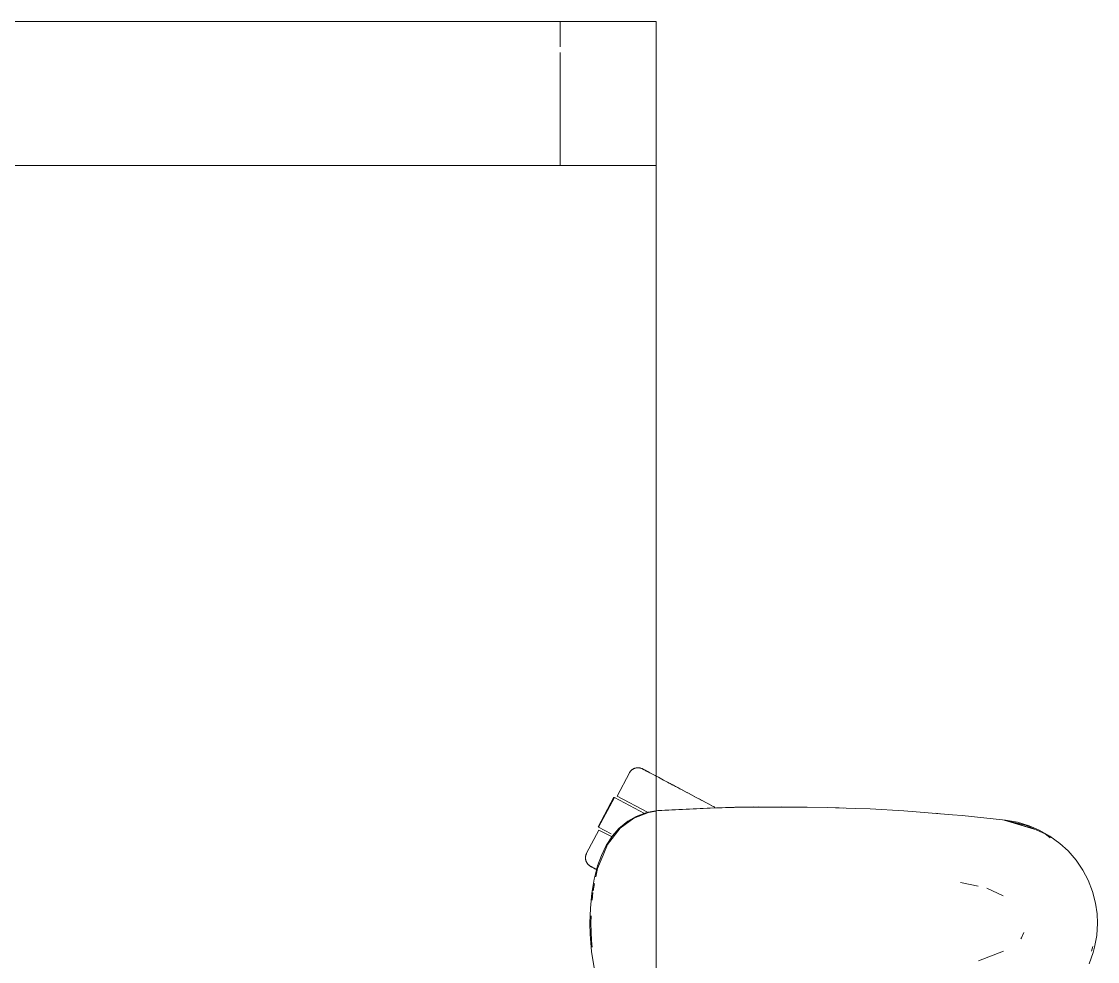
# Model space of a CAD drawing. Header units: millimetres. Extents: x 79795 to 317870, y -36033 to 97293.
# Drawn here: x 198811.5 to 199259.5, y 33816.9 to 34208.3 of the extents above; entities that cross this region are included whole.
import ezdxf

# ---------------------------------------------------------------- set-up
doc = ezdxf.new("R2010")
doc.units = ezdxf.units.MM
doc.header["$MEASUREMENT"] = 0
doc.layers.add('G-IMPT', color=8, linetype='CONTINUOUS', lineweight=9)
doc.layers.add('I-FURN', color=8, linetype='CONTINUOUS', lineweight=9)

msp = doc.modelspace()

# ---------------------------------------------------------------- linework, layer by layer
at = {"layer": 'G-IMPT'}
for p, q in [((199072.59, 33878.96), (199066.4, 33876.55)), ((199067.42, 33877.22), (199071.07, 33878.61)), ((199072.41, 33878.98), (199071.07, 33878.61)), ((199072.41, 33878.98), (199074.81, 33879.42)), ((199072.59, 33878.96), (199075.76, 33879.44)), ((199076.46, 33879.68), (199074.81, 33879.42)), ((199098.24, 33880.76), (199076.46, 33879.68)), ((199097.03, 33880.72), (199076.46, 33879.68)), ((199076.46, 33879.68), (199078.06, 33879.79)), ((199098.24, 33880.76), (199078.06, 33879.79)), ((199118.43, 33881.23), (199097.03, 33880.72)), ((199108.59, 33881.07), (199097.03, 33880.72)), ((199097.03, 33880.72), (199098.24, 33880.76)), ((199118.43, 33881.23), (199098.24, 33880.76)), ((199108.59, 33881.07), (199127.82, 33881.27)), ((199118.43, 33881.23), (199108.59, 33881.07)), ((199138.61, 33881.18), (199108.59, 33881.07)), ((199116.39, 33881.21), (199114.48, 33881.14)), ((199119.33, 33881.18), (199116.39, 33881.21)), ((199138.61, 33881.18), (199118.43, 33881.23)), ((199138.61, 33881.18), (199127.82, 33881.27)), ((199138.61, 33881.18), (199147.03, 33881.02)), ((199158.79, 33880.63), (199147.03, 33881.02)), ((199151.97, 33880.88), (199150.47, 33880.89)), ((199153.9, 33880.77), (199151.97, 33880.88)), ((199158.79, 33880.63), (199164.81, 33880.37)), ((199178.95, 33879.56), (199164.81, 33880.37)), ((199184.04, 33879.24), (199178.95, 33879.56)), ((199184.04, 33879.24), (199199.1, 33877.99)), ((199192.22, 33878.59), (199193.9, 33878.42)), ((199199.1, 33877.99), (199203.23, 33877.65)), ((199203.23, 33877.65), (199221.15, 33875.74)), ((199063.99, 33875.26), (199060.25, 33872.18)), ((199066.4, 33876.55), (199060.77, 33872.38)), ((199067.42, 33877.22), (199063.99, 33875.26)), ((199220.64, 33875.74), (199233.1, 33871.91)), ((199220.64, 33875.74), (199223.95, 33874.82)), ((199221.15, 33875.74), (199226.2, 33874.84)), ((199229.61, 33873.7), (199221.2, 33875.61)), ((199233.1, 33871.91), (199223.95, 33874.82)), ((199231.06, 33873.38), (199226.2, 33874.84)), ((199229.61, 33873.7), (199237.67, 33869.96)), ((199235.3, 33871.57), (199231.06, 33873.38)), ((199054.93, 33865.1), (199057.58, 33869.15)), ((199060.77, 33872.38), (199055.55, 33865.59)), ((199057.58, 33869.15), (199060.25, 33872.18)), ((199235.3, 33871.57), (199239.74, 33869.05)), ((199239.78, 33868.36), (199237.67, 33869.96)), ((199243.82, 33866.06), (199239.74, 33869.05)), ((199054.93, 33865.1), (199052.95, 33861.02)), ((199055.55, 33865.59), (199053.71, 33861.2)), ((199243.82, 33866.06), (199247.26, 33862.89)), ((199051.36, 33856.69), (199052.95, 33861.02)), ((199051.39, 33855.58), (199053.71, 33861.2)), ((199250.58, 33859.06), (199247.26, 33862.89)), ((199051.36, 33856.69), (199049.93, 33851.21)), ((199051.39, 33855.58), (199050.68, 33852.11)), ((199253.41, 33854.89), (199250.58, 33859.06)), ((199048.93, 33845.28), (199049.93, 33851.21)), ((199253.41, 33854.89), (199255.6, 33850.73)), ((199050.11, 33849.36), (199049.49, 33846.31)), ((199202.44, 33849.77), (199209.87, 33848.2)), ((199220.27, 33844.17), (199213.49, 33847.43)), ((199255.6, 33850.73), (199257.43, 33846.02)), ((199048.93, 33845.28), (199048.37, 33839.13)), ((199049.35, 33845.61), (199049.15, 33842.41)), ((199258.7, 33841.15), (199257.43, 33846.02)), ((199048.19, 33832.79), (199048.37, 33839.13)), ((199258.7, 33841.15), (199259.34, 33836.64)), ((199048.75, 33835.9), (199048.56, 33832.79)), ((199259.52, 33832.79), (199259.34, 33836.64)), ((199048.28, 33828.28), (199048.19, 33832.79)), ((199048.79, 33825.62), (199048.56, 33832.79)), ((199228.9, 33828.96), (199227.89, 33826.74)), ((199259.52, 33832.79), (199259.22, 33827.75)), ((199048.28, 33828.28), (199048.85, 33820.97)), ((199048.79, 33825.62), (199049.18, 33822.84)), ((199227.89, 33826.74), (199227.59, 33826.29)), ((199259.22, 33827.75), (199258.34, 33822.8)), ((199049.97, 33814.2), (199048.85, 33820.97)), ((199209.94, 33817.07), (199220.36, 33821.21)), ((199256.07, 33815.9), (199257.78, 33820.67)), ((199256.98, 33821.11), (199257.6, 33823.14)), ((199258.34, 33822.8), (199257.78, 33820.67))]:
    msp.add_line(p, q, dxfattribs=at)
at = {"layer": 'I-FURN'}
for p, q in [((198275.76, 34208.33), (199075.76, 34208.33)), ((199075.76, 34208.33), (198275.76, 34208.33)), ((198275.76, 34208.33), (199075.76, 34208.33)), ((199035.76, 34208.33), (198315.76, 34208.33)), ((199075.76, 34208.33), (199035.76, 34208.33)), ((199035.76, 34197.75), (199035.76, 34208.33)), ((199035.76, 34197.75), (199035.76, 34208.33)), ((199075.76, 34148.33), (199075.76, 34208.33)), ((199075.76, 34208.33), (199075.76, 34148.33)), ((199075.76, 32808.33), (199075.76, 34208.33)), ((199075.76, 34208.33), (199075.76, 32808.33)), ((199035.76, 34148.33), (199035.76, 34195.43)), ((199035.76, 34148.33), (199035.76, 34195.43)), ((198315.76, 34148.33), (199035.76, 34148.33)), ((199075.76, 34148.33), (198640.76, 34148.33)), ((199035.76, 34148.33), (199075.76, 34148.33)), ((199064.62, 33895.42), (199064.7, 33895.56)), ((199064.7, 33895.56), (199064.79, 33895.7)), ((199064.79, 33895.7), (199064.88, 33895.83)), ((199064.88, 33895.83), (199064.97, 33895.96)), ((199064.97, 33895.96), (199065.07, 33896.09)), ((199065.07, 33896.09), (199065.18, 33896.21)), ((199065.18, 33896.21), (199065.29, 33896.33)), ((199065.29, 33896.33), (199065.4, 33896.44)), ((199065.4, 33896.44), (199065.52, 33896.55)), ((199065.52, 33896.55), (199065.64, 33896.66)), ((199065.64, 33896.66), (199065.77, 33896.76)), ((199065.77, 33896.76), (199065.9, 33896.85)), ((199065.9, 33896.85), (199066.04, 33896.94)), ((199066.04, 33896.94), (199066.17, 33897.02)), ((199066.17, 33897.02), (199066.31, 33897.1)), ((199066.31, 33897.1), (199066.46, 33897.17)), ((199066.46, 33897.17), (199066.61, 33897.24)), ((199066.61, 33897.24), (199066.76, 33897.3)), ((199066.76, 33897.3), (199066.91, 33897.35)), ((199066.91, 33897.35), (199067.06, 33897.4)), ((199067.06, 33897.4), (199067.22, 33897.44)), ((199067.22, 33897.44), (199067.37, 33897.48)), ((199067.37, 33897.48), (199067.53, 33897.5)), ((199067.53, 33897.5), (199067.69, 33897.53)), ((199067.69, 33897.53), (199067.85, 33897.54)), ((199067.85, 33897.54), (199068.01, 33897.55)), ((199068.01, 33897.55), (199068.17, 33897.56)), ((199068.17, 33897.56), (199068.34, 33897.55)), ((199068.34, 33897.55), (199068.5, 33897.55)), ((199068.5, 33897.55), (199068.66, 33897.53)), ((199068.66, 33897.53), (199068.82, 33897.51)), ((199068.82, 33897.51), (199068.98, 33897.48)), ((199068.98, 33897.48), (199069.13, 33897.44)), ((199069.13, 33897.44), (199069.29, 33897.4)), ((199069.29, 33897.4), (199069.44, 33897.36)), ((199069.44, 33897.36), (199069.6, 33897.3)), ((199069.6, 33897.3), (199069.75, 33897.24)), ((199069.75, 33897.24), (199069.89, 33897.18)), ((199069.89, 33897.18), (199070.04, 33897.11)), ((199070.04, 33897.11), (199070.08, 33897.09)), ((199070.08, 33897.09), (199070.1, 33897.08)), ((199070.08, 33897.08), (199070.08, 33897.09)), ((199070.12, 33897.06), (199070.08, 33897.08)), ((199070.1, 33897.08), (199070.16, 33897.04)), ((199070.21, 33897.02), (199070.12, 33897.06)), ((199070.16, 33897.04), (199070.26, 33896.99)), ((199070.33, 33896.95), (199070.21, 33897.02)), ((199070.26, 33896.99), (199070.4, 33896.92)), ((199070.49, 33896.87), (199070.33, 33896.95)), ((199070.4, 33896.92), (199070.58, 33896.82)), ((199070.69, 33896.76), (199070.49, 33896.87)), ((199070.58, 33896.82), (199070.8, 33896.7)), ((199070.93, 33896.63), (199070.69, 33896.76)), ((199070.8, 33896.7), (199071.05, 33896.57)), ((199071.21, 33896.48), (199070.93, 33896.63)), ((199071.05, 33896.57), (199071.35, 33896.41)), ((199071.53, 33896.31), (199071.21, 33896.48)), ((199071.35, 33896.41), (199071.69, 33896.23)), ((199071.88, 33896.12), (199071.53, 33896.31)), ((199071.69, 33896.23), (199072.06, 33896.03)), ((199072.28, 33895.92), (199071.88, 33896.12)), ((199072.06, 33896.03), (199072.47, 33895.81)), ((199072.71, 33895.69), (199072.28, 33895.92)), ((199072.47, 33895.81), (199072.92, 33895.58)), ((199073.17, 33895.44), (199072.71, 33895.69)), ((199072.92, 33895.58), (199073.4, 33895.32)), ((199064.62, 33895.42), (199059.47, 33885.73)), ((199073.67, 33895.17), (199073.17, 33895.44)), ((199073.4, 33895.32), (199073.92, 33895.04)), ((199074.21, 33894.89), (199073.67, 33895.17)), ((199073.92, 33895.04), (199074.47, 33894.75)), ((199074.78, 33894.59), (199074.21, 33894.89)), ((199074.47, 33894.75), (199075.05, 33894.44)), ((199075.38, 33894.27), (199074.78, 33894.59)), ((199076.01, 33893.93), (199075.38, 33894.27)), ((199076.68, 33893.58), (199076.01, 33893.93)), ((199077.37, 33893.21), (199076.68, 33893.58)), ((199078.09, 33892.82), (199077.37, 33893.21)), ((199078.84, 33892.42), (199078.09, 33892.82)), ((199079.62, 33892.01), (199078.84, 33892.42)), ((199080.42, 33891.59), (199079.62, 33892.01)), ((199081.24, 33891.15), (199080.42, 33891.59)), ((199080.8, 33891.39), (199081.63, 33890.94)), ((199082.09, 33890.7), (199081.24, 33891.15)), ((199081.63, 33890.94), (199082.49, 33890.49)), ((199082.96, 33890.24), (199082.09, 33890.7)), ((199082.49, 33890.49), (199083.36, 33890.02)), ((199083.85, 33889.76), (199082.96, 33890.24)), ((199083.36, 33890.02), (199084.26, 33889.54)), ((199084.75, 33889.28), (199083.85, 33889.76)), ((199084.26, 33889.54), (199085.17, 33889.06)), ((199085.67, 33888.79), (199084.75, 33889.28)), ((199085.17, 33889.06), (199086.1, 33888.56)), ((199086.61, 33888.29), (199085.67, 33888.79)), ((199086.1, 33888.56), (199087.05, 33888.06)), ((199087.56, 33887.79), (199086.61, 33888.29)), ((199087.05, 33888.06), (199088.01, 33887.55)), ((199088.53, 33887.28), (199087.56, 33887.79)), ((199088.01, 33887.55), (199088.97, 33887.04)), ((199089.5, 33886.76), (199088.53, 33887.28)), ((199088.97, 33887.04), (199089.95, 33886.52)), ((199090.48, 33886.23), (199089.5, 33886.76)), ((199058.18, 33885.29), (199051.61, 33872.93)), ((199051.78, 33872.84), (199058.35, 33885.2)), ((199058.35, 33885.2), (199070.86, 33878.55)), ((199072.14, 33879), (199059.47, 33885.73)), ((199089.95, 33886.52), (199090.94, 33885.99)), ((199091.48, 33885.71), (199090.48, 33886.23)), ((199090.94, 33885.99), (199091.93, 33885.46)), ((199092.47, 33885.18), (199091.48, 33885.71)), ((199091.93, 33885.46), (199092.93, 33884.93)), ((199093.47, 33884.64), (199092.47, 33885.18)), ((199092.93, 33884.93), (199093.94, 33884.4)), ((199094.48, 33884.11), (199093.47, 33884.64)), ((199093.94, 33884.4), (199094.94, 33883.86)), ((199095.48, 33883.58), (199094.48, 33884.11)), ((199094.94, 33883.86), (199095.95, 33883.33)), ((199096.49, 33883.04), (199095.48, 33883.58)), ((199095.95, 33883.33), (199096.95, 33882.8)), ((199097.49, 33882.51), (199096.49, 33883.04)), ((199096.95, 33882.8), (199097.95, 33882.26)), ((199098.49, 33881.98), (199097.49, 33882.51)), ((199097.95, 33882.26), (199098.95, 33881.73)), ((199099.49, 33881.45), (199098.49, 33881.98)), ((199098.95, 33881.73), (199099.94, 33881.21)), ((199100.47, 33880.92), (199099.49, 33881.45)), ((199099.94, 33881.21), (199100.07, 33881.14)), ((199051.96, 33871.61), (199046.81, 33861.92)), ((199057.07, 33870.02), (199051.78, 33872.84)), ((199057.15, 33868.85), (199051.96, 33871.61)), ((199046.34, 33860.18), (199046.35, 33860.34)), ((199046.34, 33860.02), (199046.34, 33860.18)), ((199046.35, 33859.86), (199046.34, 33860.02)), ((199046.35, 33860.34), (199046.37, 33860.5)), ((199046.36, 33859.7), (199046.35, 33859.86)), ((199046.37, 33860.5), (199046.39, 33860.66)), ((199046.39, 33860.66), (199046.42, 33860.82)), ((199046.42, 33860.82), (199046.46, 33860.98)), ((199046.46, 33860.98), (199046.5, 33861.13)), ((199046.5, 33861.13), (199046.54, 33861.29)), ((199046.54, 33861.29), (199046.6, 33861.44)), ((199046.6, 33861.44), (199046.66, 33861.59)), ((199046.66, 33861.59), (199046.72, 33861.74)), ((199046.72, 33861.74), (199046.79, 33861.88)), ((199046.79, 33861.88), (199046.81, 33861.92)), ((199046.37, 33859.54), (199046.36, 33859.7)), ((199046.39, 33859.38), (199046.37, 33859.54)), ((199046.42, 33859.22), (199046.39, 33859.38)), ((199046.46, 33859.06), (199046.42, 33859.22)), ((199046.5, 33858.91), (199046.46, 33859.06)), ((199046.55, 33858.75), (199046.5, 33858.91)), ((199046.6, 33858.6), (199046.55, 33858.75)), ((199046.66, 33858.45), (199046.6, 33858.6)), ((199046.73, 33858.3), (199046.66, 33858.45)), ((199046.8, 33858.16), (199046.73, 33858.3)), ((199046.88, 33858.02), (199046.8, 33858.16)), ((199046.96, 33857.88), (199046.88, 33858.02)), ((199047.05, 33857.75), (199046.96, 33857.88)), ((199047.14, 33857.62), (199047.05, 33857.75)), ((199047.24, 33857.49), (199047.14, 33857.62)), ((199047.35, 33857.37), (199047.24, 33857.49)), ((199047.46, 33857.25), (199047.35, 33857.37)), ((199047.57, 33857.13), (199047.46, 33857.25)), ((199047.69, 33857.02), (199047.57, 33857.13)), ((199047.81, 33856.92), (199047.69, 33857.02)), ((199047.94, 33856.82), (199047.81, 33856.92)), ((199048.07, 33856.72), (199047.94, 33856.82)), ((199048.2, 33856.63), (199048.07, 33856.72)), ((199048.34, 33856.55), (199048.2, 33856.63)), ((199048.48, 33856.47), (199048.34, 33856.55)), ((199048.49, 33856.47), (199048.48, 33856.47)), ((199048.48, 33856.47), (199048.5, 33856.46)), ((199048.53, 33856.45), (199048.49, 33856.47)), ((199048.5, 33856.46), (199048.56, 33856.43)), ((199048.61, 33856.4), (199048.53, 33856.45)), ((199048.56, 33856.43), (199048.66, 33856.37)), ((199048.73, 33856.34), (199048.61, 33856.4)), ((199048.66, 33856.37), (199048.8, 33856.3)), ((199048.89, 33856.25), (199048.73, 33856.34)), ((199048.8, 33856.3), (199048.98, 33856.2)), ((199049.09, 33856.14), (199048.89, 33856.25)), ((199048.98, 33856.2), (199049.2, 33856.09)), ((199049.33, 33856.02), (199049.09, 33856.14)), ((199049.2, 33856.09), (199049.46, 33855.95)), ((199049.61, 33855.87), (199049.33, 33856.02)), ((199049.46, 33855.95), (199049.76, 33855.79)), ((199049.93, 33855.7), (199049.61, 33855.87)), ((199049.76, 33855.79), (199050.09, 33855.61)), ((199050.29, 33855.51), (199049.93, 33855.7)), ((199050.09, 33855.61), (199050.46, 33855.42)), ((199050.68, 33855.3), (199050.29, 33855.51)), ((199050.46, 33855.42), (199050.87, 33855.2)), ((199051.11, 33855.07), (199050.68, 33855.3))]:
    msp.add_line(p, q, dxfattribs=at)

doc.saveas('drawing.dxf')
